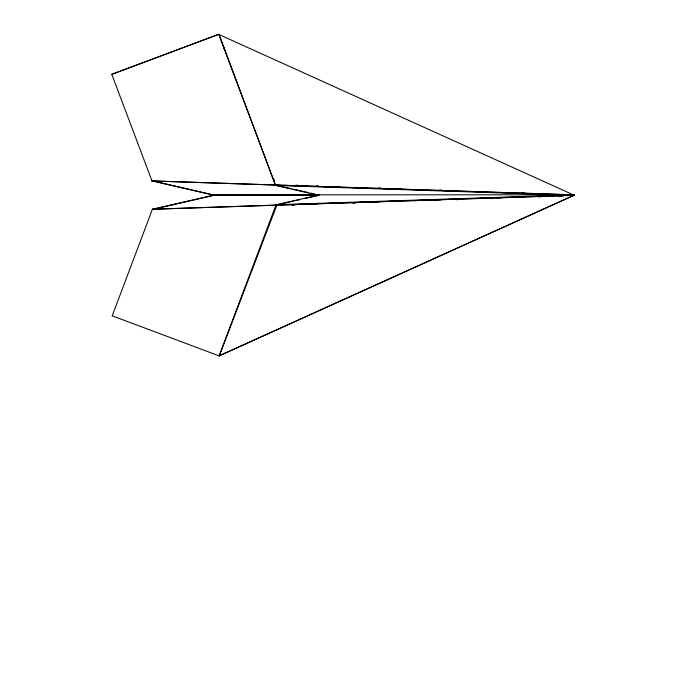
<?xml version="1.0" encoding="UTF-8"?>
<svg xmlns="http://www.w3.org/2000/svg" width="686" height="686" viewBox="0 0 686 686"><rect width="100%" height="100%" fill="white"/><g stroke="black" fill="none" stroke-linecap="round" stroke-linejoin="round"><path stroke-width="1.03" d="M152.043 180.941L573.333 194.764L573.762 195.364L275.489 185.417L219.186 34.523M317.832 194.996L213.337 194.996L152.052 180.752M218.68 34.377L573.325 194.841M318.913 194.438L318.896 194.996L316.829 194.524M152.481 209.239L574.208 195.364L573.522 194.807M112.221 315.834L152.403 209.247L213.766 195.184L318.261 195.184M275.926 205.123L219.117 355.88L112.221 315.817M268.578 225.66L269.332 223.653M219.349 355.768L276.792 205.32M573.762 195.416L219.117 355.88L574.199 195.184L572.055 195.184M213.337 194.996L151.966 180.924L111.792 74.345L218.68 34.326L275.498 185.057L290.993 188.599M111.792 74.354L218.68 34.343M152.481 209.427L213.775 195.364L317.824 195.364M275.858 205.311L275.918 204.762L319.333 194.996M277.993 204.66L293.497 201.109M295.563 200.629L299.696 199.686M304.858 198.503L318.295 195.416M275.918 204.762L574.191 194.815M152.403 209.256L574.199 195.184M291.156 204.771L296.515 204.591M311.513 204.085L316.863 203.914M331.861 203.408L338.284 203.193M352.21 202.73L358.641 202.516M373.63 202.018L378.989 201.838M393.987 201.332L399.338 201.161M414.335 200.655L419.695 200.475M434.684 199.978L441.115 199.763M455.041 199.3L461.464 199.086M476.461 198.58L481.821 198.408M496.81 197.902L502.169 197.722M517.167 197.225L523.59 197.011M537.515 196.548L543.938 196.333M557.864 195.87L564.295 195.656M572.87 195.733L573.753 195.339M292.245 205.105L294.38 205.028M312.593 204.419L314.737 204.351M353.299 203.065L355.434 202.996M456.121 199.635L458.265 199.557M538.596 196.882L540.74 196.813M558.953 196.205L561.088 196.127M213.346 194.815L564.681 194.807M572.175 194.807L573.779 194.815M574.208 194.996L151.966 180.933M572.861 195.364L574.208 195.364M573.076 194.807L573.685 194.996M277.89 184.611L275.506 184.86M296.095 185.22L298.239 185.289M316.443 185.897L318.587 185.975M336.8 186.575L338.944 186.652M378.569 187.973L380.713 188.041M398.926 188.65L401.061 188.727M439.623 190.013L441.767 190.082M522.097 192.766L524.241 192.835M542.455 193.443L544.598 193.512M293.059 189.07L308.563 192.629M310.629 193.1L314.763 194.052M275.489 185.417L317.85 195.133M223.696 47.42L224.451 49.418M273.465 178.531L274.228 180.538"/></g></svg>
